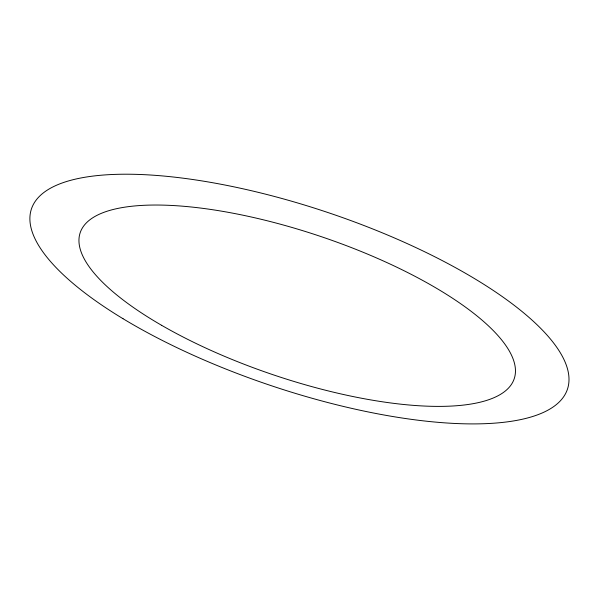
<?xml version="1.0" encoding="UTF-8"?>
<svg xmlns="http://www.w3.org/2000/svg" width="598" height="598" viewBox="0 0 598 598"><rect width="100%" height="100%" fill="white"/><g stroke="black" fill="none" stroke-linecap="round" stroke-linejoin="round"><path stroke-width="0.9" d="M122.979 318.682A282.749 91.09 18.6 0 0 564.138 396.026A282.749 91.09 18.6 0 0 211.229 182.472A282.749 91.09 18.6 0 0 122.979 318.682M161.654 325.334A228.959 73.12 18.6 0 0 513.121 381.419A228.959 73.12 18.6 0 0 216.857 210.384A228.959 73.12 18.6 0 0 161.654 325.334"/></g></svg>
